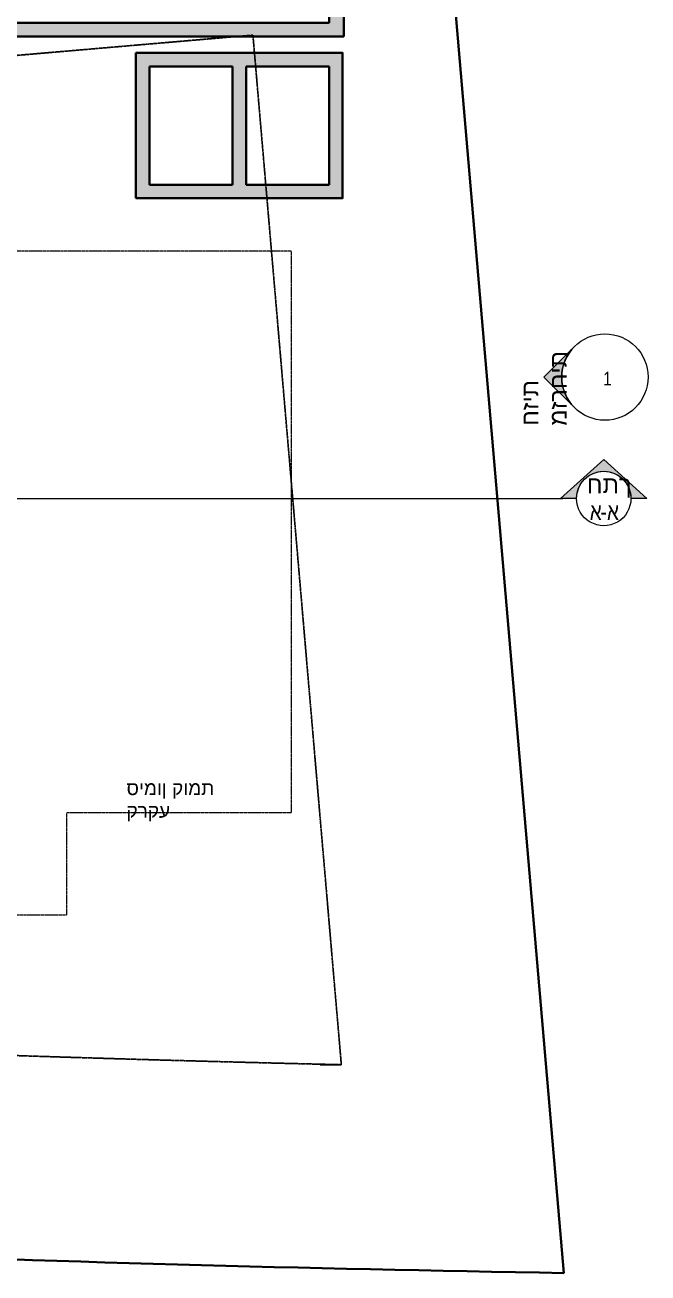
# Model space of a CAD drawing. Header units: centimetres. Extents: x 14435 to 32127, y -4289 to 2500.
# Drawn here: x 23052 to 23969, y -1986 to -149 of the extents above; entities that cross this region are included whole.
import ezdxf

# ---------------------------------------------------------------- set-up
doc = ezdxf.new("R2010")
doc.units = ezdxf.units.CM
doc.linetypes.add('Dash Tiny', pattern=[0.12, 0.06, -0.06])
doc.linetypes.add('Hidden', pattern=[0.7143750000000001, 0.4762500000000001, -0.238125])
for name, color, linetype, lineweight in [('A-DETL', 7, 'Continuous', 5), ('A-WALL', 7, 'Continuous', 13), ('A-WALL-PATT', 7, 'Continuous', 35), ('G-ANNO-TEXT', 7, 'Continuous', 5)]:
    doc.layers.add(name, color=color, linetype=linetype, lineweight=lineweight)
doc.layers.add('G-ANNO-SYMB', color=240, linetype='Continuous', lineweight=5, true_color=0xff2227)
doc.styles.add('Arial_1', font='arial.ttf', dxfattribs={"height": 99.98759429865731})
doc.styles.add('Arial_3', font='arial.ttf', dxfattribs={"height": 14.99999999999999})

# ---------------------------------------------------------------- blocks, each defined once
blk = doc.blocks.new('בריכה2 - בריכה-723841-מרתף - Dependent 1')
at = {"layer": 'A-WALL-PATT', "lineweight": 13, "true_color": 0x636466}
h = blk.add_hatch(color=251, dxfattribs=at)
h.paths.add_polyline_path([(1125.607611215267, -1646.155445463192), (1125.607611215273, -1277.049417439021), (283.5364974399259, -1277.049417439009), (283.5364974399207, -1646.15544546318), (473.9267516962764, -1646.155445463184)], flags=0)
h.paths.add_polyline_path([(473.9267516962764, -1626.524853113938), (473.7544940797465, -1626.155445463183), (303.5364974399162, -1626.15544546318), (303.5364974399214, -1297.04941743901), (1103.607611215271, -1297.049417439021), (1103.607611215265, -1626.155445463191), (473.9267516962764, -1626.155445463183)], flags=0)
blk.add_hatch(color=251, dxfattribs=at).paths.add_polyline_path([(457.909992624428, -1497.091772972391), (473.9267516962729, -1497.091772972391), (473.9267516962764, -1297.049417439013), (453.9267516962756, -1297.049417439012), (453.9267516962722, -1497.091772972391)], flags=0)
h = blk.add_hatch(color=251, dxfattribs=at)
h.paths.add_polyline_path([(1123.583616896653, -1884.359848923901), (1123.583616896657, -1670.451937655684), (819.2956535052365, -1670.451937655682), (819.2956535052347, -1884.359848923896)], flags=0)
h.paths.add_polyline_path([(1103.583616896655, -1864.359848923902), (981.5836168966546, -1864.3598489239), (981.5836168966582, -1690.451937655684), (1103.583616896658, -1690.451937655685)], flags=0)
h.paths.add_polyline_path([(961.5836168966557, -1864.3598489239), (839.2956535052354, -1864.359848923897), (839.2956535052388, -1690.451937655683), (961.5836168966594, -1690.451937655684)], flags=0)
at = {"layer": 'A-WALL', "lineweight": 35}
for p, q in [((1125.607611215273, -1277.04941743902), (283.5364974399265, -1277.049417439008)), ((283.5364974399265, -1277.049417439008), (283.5364974399213, -1646.155445463179)), ((1125.607611215268, -1646.155445463191), (1125.607611215273, -1277.04941743902)), ((303.5364974399229, -1297.049417439009), (1103.607611215271, -1297.04941743902)), ((303.5364974399182, -1626.155445463178), (303.5364974399229, -1297.049417439009)), ((473.9267516962774, -1297.049417439011), (453.9267516962765, -1297.049417439011)), ((453.9267516962765, -1297.049417439011), (453.9267516962737, -1497.09177297239)), ((473.9267516962745, -1497.09177297239), (473.9267516962774, -1297.049417439011)), ((1103.607611215271, -1297.04941743902), (1103.607611215266, -1626.155445463189)), ((473.7544940797503, -1626.15544546318), (303.5364974399182, -1626.155445463178)), ((1103.607611215266, -1626.155445463189), (473.9267516962781, -1626.15544546318)), ((283.5364974399213, -1646.155445463179), (1125.607611215268, -1646.155445463191)), ((819.2956535052386, -1670.45193765568), (819.2956535052347, -1884.359848923894)), ((1123.583616896659, -1670.451937655683), (819.2956535052386, -1670.45193765568)), ((1123.583616896655, -1884.359848923899), (1123.583616896659, -1670.451937655683)), ((839.2956535052357, -1864.359848923895), (839.2956535052389, -1690.45193765568)), ((839.2956535052389, -1690.45193765568), (961.5836168966594, -1690.451937655682)), ((961.5836168966594, -1690.451937655682), (961.5836168966563, -1864.359848923898)), ((981.583616896656, -1864.359848923898), (981.583616896659, -1690.451937655682)), ((981.583616896659, -1690.451937655682), (1103.583616896659, -1690.451937655683)), ((1103.583616896659, -1690.451937655683), (1103.583616896655, -1864.3598489239)), ((961.5836168966563, -1864.359848923898), (839.2956535052357, -1864.359848923895)), ((1103.583616896655, -1864.3598489239), (981.583616896656, -1864.359848923898)), ((819.2956535052347, -1884.359848923894), (1123.583616896655, -1884.359848923899))]:
    blk.add_line(p, q, dxfattribs=at)
at = {"layer": 'A-WALL'}
for p, q in [((473.9267516962782, -1317.049417439009), (1083.60761121527, -1317.049417439018)), ((1083.60761121527, -1317.049417439018), (1083.607611215266, -1606.15544546319)), ((1083.607611215266, -1606.15544546319), (473.9267516962756, -1606.155445463182)), ((471.9267516962761, -1622.235839272913), (471.9267516962761, -1626.15544546318)), ((1124.364432127567, -1670.451937655692), (1123.583616896658, -1670.451937655692)), ((1124.364432127564, -1884.359848923909), (1124.364432127567, -1670.451937655692)), ((1123.583616896655, -1884.359848923909), (1124.364432127564, -1884.359848923909))]:
    blk.add_line(p, q, dxfattribs=at)
blk = doc.blocks.new('Section - ISH-SEC HEAD-234540-מרתף - Dependent 1')
at = {"layer": 'G-ANNO-SYMB'}
h = blk.add_hatch(color=7, dxfattribs=at)
edge = h.paths.add_edge_path(flags=0)
edge.add_line((0.0347066410884113, 2.6e-15), (-0.2000000000000011, 3.3e-15))
edge.add_arc((-0.6000000000000011, 4.6e-15), 0.3999999999999997, 5.916e-13, 180.0000000000002)
edge.add_line((-1.000000000000001, 3.3e-15), (-1.234706641088409, 2.6e-15))
edge.add_line((-1.234706641088409, 2.5e-15), (-0.5999999999999992, 0.5714924265787072))
edge.add_line((-0.5999999999999993, 0.5714924265787072), (0.0347066410884114, 2.6e-15))
at = {"layer": 'G-ANNO-SYMB', "color": 7}
for p, q in [((-0.5999999999999992, 0.5714924265787072), (-1.234706641088409, 2.5e-15)), ((0.0347066410884114, 2.6e-15), (-0.5999999999999993, 0.5714924265787072)), ((-1.234706641088409, 2.6e-15), (-1.000000000000001, 3.3e-15)), ((-0.2000000000000011, 3.3e-15), (0.0347066410884113, 2.6e-15))]:
    blk.add_line(p, q, dxfattribs=at)
for centre, radius, start, end in [((-0.6000000000000011, 4.6e-15), 0.4000000000000005, 359.9999999999996, 179.9999999999999), ((-0.6000000000000011, 4.6e-15), 0.3999999999999997, 5.916e-13, 180.0000000000002), ((-0.6000000000000013, 2.7e-15), 0.4000000000000002, 179.9999999999998, 1.527e-13)]:
    blk.add_arc(centre, radius, start, end, dxfattribs=at)
blk = doc.blocks.new('Elevation - שם מבט-109781-מרתף - Dependent 1')
at = {"layer": 'G-ANNO-SYMB', "color": 7}
blk.add_circle((0, 0), 0.6350000000000005, dxfattribs=at)
blk = doc.blocks.new('Elevation - שם מבט-109699-מרתף - Dependent 1')
at = {"layer": 'G-ANNO-SYMB'}
h = blk.add_hatch(color=7, dxfattribs=at)
edge = h.paths.add_edge_path(flags=0)
edge.add_line((-6.3e-15, 0.8980256121069118), (0.4490128060534541, 0.4490128060534495))
edge.add_arc((-7.8e-15, -1.04e-14), 0.6350000000000039, 45.00000000000022, 135.0000000000003)
edge.add_line((-0.4490128060534681, 0.4490128060534509), (-6.3e-15, 0.8980256121069118))
at = {"layer": 'G-ANNO-SYMB', "color": 7}
for p, q in [((-1.1e-15, 0.8980256121069096), (-0.4490128060534591, 0.4490128060534541)), ((-6.3e-15, 0.8980256121069118), (-0.4490128060534681, 0.4490128060534509)), ((0.4490128060534535, 0.4490128060534541), (-1e-15, 0.8980256121069095)), ((0.4490128060534541, 0.4490128060534495), (-6.3e-15, 0.8980256121069118))]:
    blk.add_line(p, q, dxfattribs=at)
blk.add_arc((-7.8e-15, -1.04e-14), 0.6350000000000039, 45.00000000000022, 135.0000000000003, dxfattribs=at)
blk = doc.blocks.new('martef')
at = {"layer": 'A-DETL', "color": 176, "lineweight": 35, "true_color": 0x000080}
blk.add_line((56365.58558608118, -10725.27703480147), (56567, -13070.76488105967), dxfattribs=at)
at = {"layer": 'A-DETL', "color": 1, "linetype": 'Hidden', "lineweight": 25, "true_color": 0xff0000}
for p, q in [((56109.46476583447, -11249.11109768162), (55480.30396733888, -11303.1391130882)), ((56239.56939300228, -12764.19045976683), (56109.46476583447, -11249.11109768162)), ((56239.56939300228, -12764.19045976683), (56208.56939300227, -12764.19045976683))]:
    blk.add_line(p, q, dxfattribs=at)
at = {"layer": 'A-DETL', "color": 7, "linetype": 'Dash Tiny'}
for p, q in [((56166.29803349842, -11566.89423474158), (55165.24933192648, -11566.89423474158)), ((56166.29803349842, -12392.88880345717), (56166.29803349842, -11566.89423474158)), ((55835.63350169809, -12543.88852028595), (55835.63350169809, -12392.88880345716)), ((55835.63350169809, -12392.88880345716), (56166.29803349842, -12392.88880345717)), ((55581.54581329652, -12543.88852028594), (55835.63350169809, -12543.88852028595))]:
    blk.add_line(p, q, dxfattribs=at)
at = {"layer": 'A-DETL', "color": 1, "linetype": 'Hidden', "lineweight": 25, "true_color": 0xff0000}
blk.add_arc((57399.75418319184, 37175.27753450669), 49952.94277916423, 266.772959782753, 268.6691540886479, dxfattribs=at)
at = {"layer": 'A-DETL', "color": 176, "lineweight": 35, "true_color": 0x000080}
blk.add_arc((57399.7541783459, 37175.27740329002), 50252.94264779137, 266.4563766074927, 269.0504937367706, dxfattribs=at)
at = {"layer": 'G-ANNO-SYMB', "color": 7}
blk.add_line((54208.95224118307, -11931.00278605324), (56565.8189193762, -11931.00278605325), dxfattribs=at)
at = {"layer": 'A-WALL'}
blk.add_blockref('בריכה2 - בריכה-723841-מרתף - Dependent 1', (55117.86992848916, -9604.918593765327), dxfattribs=at)
at = {"layer": 'G-ANNO-SYMB', "color": 7, "xscale": 99.99999999999991, "yscale": 99.99999999999991, "zscale": 99.99999999999991}
blk.add_blockref('Elevation - שם מבט-109781-מרתף - Dependent 1', (56627.49621296137, -11752.3322641028), dxfattribs=at)
at = {"layer": 'G-ANNO-SYMB', "color": 7, "xscale": 99.99999999999991, "yscale": 99.99999999999991, "zscale": 99.99999999999991, "rotation": 89.99999999999962}
blk.add_blockref('Elevation - שם מבט-109699-מרתף - Dependent 1', (56627.49621296137, -11752.3322641028), dxfattribs=at)
at = {"layer": 'G-ANNO-SYMB', "color": 7, "extrusion": (0, 0, -1), "xscale": 99.99999999999991, "yscale": 99.99999999999991, "zscale": 99.99999999999991}
blk.add_blockref('Section - ISH-SEC HEAD-234540-מרתף - Dependent 1', (-56565.8189193762, -11931.00278605325), dxfattribs=at)
at = {"layer": 'G-ANNO-SYMB', "color": 7, "insert": (56504.58952724331, -11824.01384483489), "char_height": 24.99999999999998, "width": 174.4471999999998, "attachment_point": 1, "rotation": 90, "style": 'Arial_1'}
blk.add_mtext('חזית מזרחית', dxfattribs=at)
at = {"layer": 'G-ANNO-SYMB', "color": 7, "attachment_point": 1}
for s, insert, char_height, width, style in [('\\fArial|b0|i0|c177|p34|;\\W.8;1', (56625.12311485675, -11744.45259686778), 19.99999999999998, 15.39239999999998, 'Arial_3'), ('חתך', (56601.01676393753, -11898.17714042771), 24.99999999999998, 59.64554999999994, 'Arial_1'), ('\\fArial|b0|i0|c177|p34|;\\W.8;א', (56605.25009727086, -11937.86464042771), 24.99999999999998, 19.24049999999998, 'Arial_1'), ('\\fArial|b0|i0|c177|p34|;\\W.8;-', (56621.12509727086, -11937.86464042771), 24.99999999999998, 11.54429999999999, 'Arial_1'), ('\\fArial|b0|i0|c177|p34|;\\W.8;א', (56630.65009727087, -11937.86464042771), 24.99999999999998, 19.24049999999998, 'Arial_1')]:
    blk.add_mtext(s, dxfattribs=dict(at, insert=insert, char_height=char_height, width=width, style=style))
at = {"layer": 'G-ANNO-TEXT', "char_height": 20, "attachment_point": 1, "style": 'Arial_3'}
for s, insert, width in [('סימון קומת קרקע', (55923.3649951834, -12347.42459683179), 183.4261), ('\\fArial|b0|i0|c177|p34|;\\W.8; ', (56074.70666185007, -12347.42459683179), 4.489450000000004), ('\\fArial|b0|i0|c177|p34|;\\W.8; ', (55786.08215849407, -12507.41177151308), 4.489450000000004)]:
    blk.add_mtext(s, dxfattribs=dict(at, insert=insert, width=width))

msp = doc.modelspace()

# ---------------------------------------------------------------- block references
msp.add_blockref('martef', (-32722.20766239823, 11084.92891989214))

doc.saveas('drawing.dxf')
